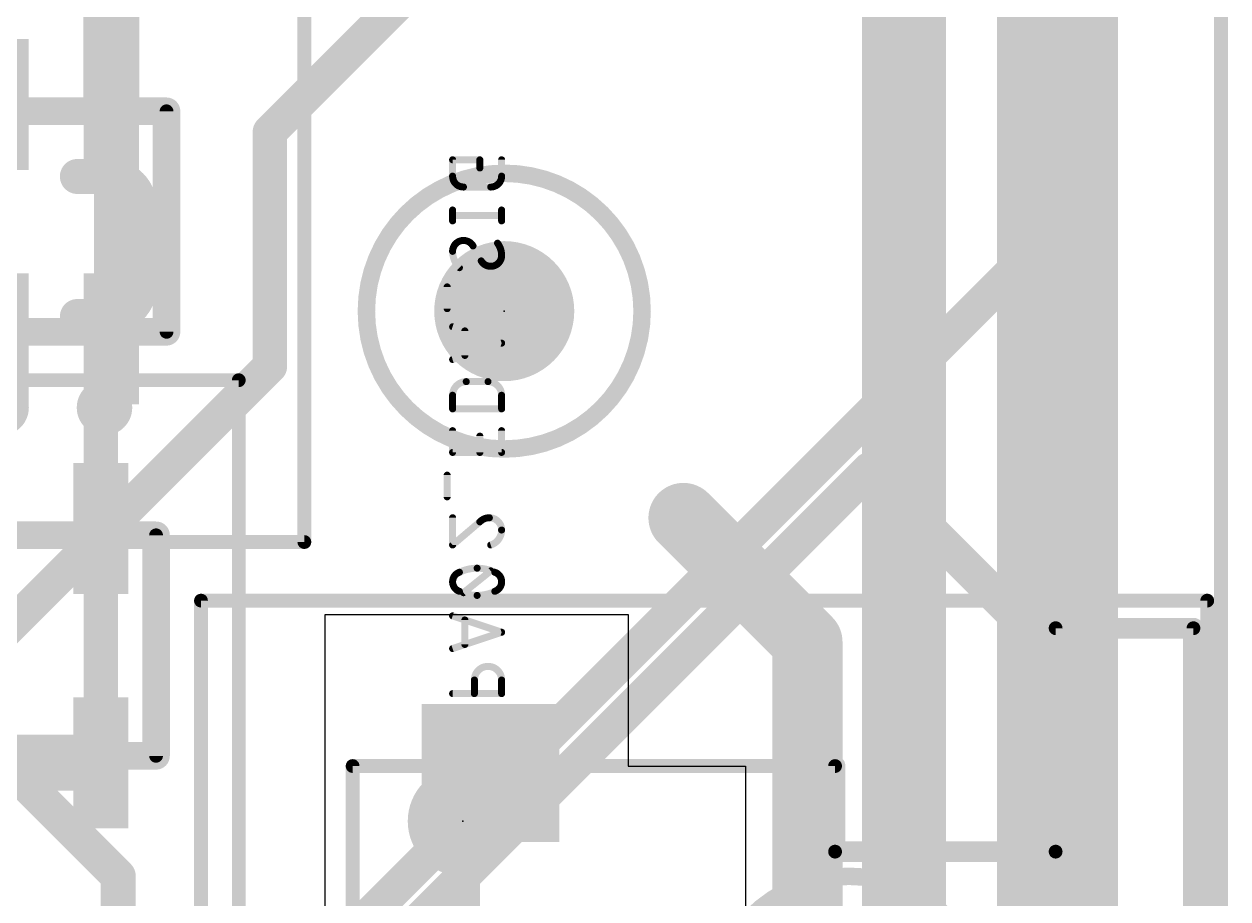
# Model space of a CAD drawing. Extents: x -4.1 to 63.7, y 1.1 to 51.7.
# Drawn here: x 31.32 to 40.05, y 21.14 to 27.48 of the extents above; entities that cross this region are included whole.
import ezdxf

# ---------------------------------------------------------------- set-up
doc = ezdxf.new("R2010")
doc.units = 0
for name, color, linetype in [('1', 12, 'CONTINUOUS'), ('15', 30, 'CONTINUOUS'), ('16', 132, 'CONTINUOUS'), ('18', 110, 'CONTINUOUS'), ('2', 41, 'CONTINUOUS'), ('20', 141, 'CONTINUOUS'), ('21', 253, 'CONTINUOUS'), ('22', 253, 'CONTINUOUS'), ('23', 53, 'CONTINUOUS'), ('26', 253, 'CONTINUOUS'), ('39', 12, 'CONTINUOUS'), ('41', 12, 'CONTINUOUS'), ('42', 132, 'CONTINUOUS'), ('51', 253, 'CONTINUOUS'), ('52', 253, 'CONTINUOUS')]:
    doc.layers.add(name, color=color, linetype=linetype)

# ---------------------------------------------------------------- blocks, each defined once
blk = doc.blocks.new('RECT')
blk.add_solid([(-0.5, -0.5), (0.5, -0.5), (-0.5, 0.5), (0.5, 0.5)])
blk = doc.blocks.new('PIE')
at = {"const_width": 0.5}
blk.add_lwpolyline([(0, -0.25, 1), (0, 0.25, 1), (0, -0.25)], format="xyb", dxfattribs=at)
blk = doc.blocks.new('ROUNDV')
at = {"const_width": 0.5}
blk.add_lwpolyline([(0, -0.25, 1), (0, 0.25, 1), (0, -0.25)], format="xyb", dxfattribs=at)

msp = doc.modelspace()

# ---------------------------------------------------------------- linework, layer by layer
at = {"layer": '1'}
for p, q in [((33.5, 20.8), (33.5, 23.2)), ((33.5, 23.2), (35.7, 23.2)), ((35.7, 23.2), (35.7, 22.1)), ((35.7, 22.1), (36.55, 22.1)), ((36.55, 22.1), (36.55, 20.8))]:
    msp.add_line(p, q, dxfattribs=at)
for points, const_width in [([(39.1, 14.8929), (39.1, 34.1071)], 0.3048), ([(37.7, 16.2), (37.7, 33.7)], 0.6096), ([(38.6, 15.2), (38.6, 33.8)], 0.3048), ([(31.95, 26.9), (31.95, 28.69)], 0.4064), ([(33.1, 26.7), (34.8, 28.4)], 0.25), ([(31.95, 25.2), (31.95, 26.9)], 0.25), ([(33.1, 25), (33.1, 26.7)], 0.25), ([(31.9, 25.15), (31.95, 25.2)], 0.25), ([(31.9, 24.7), (31.9, 25.15)], 0.25), ([(29.6, 21.5), (33.1, 25)], 0.25), ([(37, 23), (36.1, 23.9)], 0.508), ([(37, 20.1), (37, 23)], 0.508)]:
    msp.add_lwpolyline(points, dxfattribs=dict(at, const_width=const_width))
for points, const_width in [([(31.8484, 26.9, 1), (32.0516, 26.9)], 0.2032), ([(32.0125, 26.9, 1), (31.8875, 26.9)], 0.125), ([(33.1625, 26.7, 1), (33.0375, 26.7)], 0.125), ([(33.0558, 26.7442, 1), (33.1442, 26.6558)], 0.125), ([(31.9625, 25.15, 1), (31.8375, 25.15)], 0.125), ([(31.8558, 25.1942, 1), (31.9442, 25.1058)], 0.125), ([(31.8875, 25.2, 1), (32.0125, 25.2)], 0.125), ([(31.9942, 25.1558, 1), (31.9058, 25.2442)], 0.125), ([(33.1442, 24.9558, 1), (33.0558, 25.0442)], 0.125), ([(33.0375, 25, 1), (33.1625, 25)], 0.125), ([(31.8375, 24.7, 1), (31.9625, 24.7)], 0.125), ([(36.1898, 23.9898, 1), (36.0102, 23.8102)], 0.254), ([(37.127, 23, 1), (36.873, 23)], 0.254), ([(36.9102, 22.9102, 1), (37.0898, 23.0898)], 0.254)]:
    msp.add_lwpolyline(points, format="xyb", dxfattribs=dict(at, const_width=const_width))
at = {"layer": '15'}
for points, const_width in [([(38.6, 32.1), (38.6, 25.8)], 0.25), ([(38.6, 25.8), (14.8, 2)], 0.25), ([(16, 2.8), (37.45, 24.25)], 0.254), ([(37.45, 24.25), (38.8, 22.9)], 0.254), ([(38.8, 22.9), (38.8, 2.8)], 0.254)]:
    msp.add_lwpolyline(points, dxfattribs=dict(at, const_width=const_width))
for points, const_width in [([(38.5375, 25.8, 1), (38.6625, 25.8)], 0.125), ([(38.6442, 25.7558, 1), (38.5558, 25.8442)], 0.125), ([(37.4949, 24.2949, 1), (37.4051, 24.2051)], 0.127), ([(37.4949, 24.2051, 1), (37.4051, 24.2949)], 0.127), ([(38.8635, 22.9, 1), (38.7365, 22.9)], 0.127), ([(38.7551, 22.8551, 1), (38.8449, 22.9449)], 0.127)]:
    msp.add_lwpolyline(points, format="xyb", dxfattribs=dict(at, const_width=const_width))
at = {"layer": '16'}
for points, const_width in [([(38.8, 14.8), (38.8, 33.9)], 0.8128), ([(31.874, 24.674), (31.9, 24.7)], 0.25), ([(31.874, 23.824), (31.874, 24.674)], 0.25), ([(31.874, 23.824), (31.874, 22.124)], 0.25), ([(30.6, 22.7), (32, 21.3)], 0.254), ([(31.874, 22.124), (31.074, 22.124)], 0.4064), ([(34.5, 21.7), (34.5, 20.6)], 0.25), ([(32, 21.3), (32, 6.2)], 0.254)]:
    msp.add_lwpolyline(points, dxfattribs=dict(at, const_width=const_width))
for points, const_width in [([(31.9442, 24.6558, 1), (31.8558, 24.7442)], 0.125), ([(31.9365, 24.674, 1), (31.8115, 24.674)], 0.125), ([(31.8298, 24.7182, 1), (31.9182, 24.6298)], 0.125), ([(31.9365, 23.824, 1), (31.8115, 23.824)], 0.125), ([(31.8115, 23.824, 1), (31.9365, 23.824)], 0.125), ([(31.874, 22.0224, 1), (31.874, 22.2256)], 0.2032), ([(31.8115, 22.124, 1), (31.9365, 22.124)], 0.125), ([(34.5625, 21.7, 1), (34.4375, 21.7)], 0.125), ([(32.0635, 21.3, 1), (31.9365, 21.3)], 0.127), ([(31.9551, 21.2551, 1), (32.0449, 21.3449)], 0.127)]:
    msp.add_lwpolyline(points, format="xyb", dxfattribs=dict(at, const_width=const_width))
at = {"layer": '2', "const_width": 0.25}
msp.add_lwpolyline([(38.5, 36), (38.5, 14.4)], dxfattribs=at)
at = {"layer": '20', "const_width": 0.1}
msp.add_lwpolyline([(40, 2.2), (40, 39.3)], dxfattribs=at)
at = {"layer": '21'}
for points, const_width in [([(32.35, 26.85), (32.35, 25.25)], 0.1), ([(39.8, 23.1), (38.8, 23.1)], 0.15), ([(38.8, 21.479), (38.8, 23.1)], 0.15), ([(39.8, 4.5), (39.8, 23.1)], 0.15), ([(37.2, 22.1), (36.95, 22.1)], 0.15), ([(37.2, 21.479), (37.2, 22.1)], 0.15), ([(38.8, 21.479), (37.2, 21.479)], 0.15)]:
    msp.add_lwpolyline(points, dxfattribs=dict(at, const_width=const_width))
for points, const_width in [([(32.375, 26.85, 1), (32.325, 26.85)], 0.05), ([(32.325, 25.25, 1), (32.375, 25.25)], 0.05), ([(38.8, 23.1375, 1), (38.8, 23.0625)], 0.075), ([(38.8375, 23.1, 1), (38.7625, 23.1)], 0.075), ([(39.8375, 23.1, 1), (39.7625, 23.1)], 0.075), ([(39.8, 23.0625, 1), (39.8, 23.1375)], 0.075), ([(36.95, 22.1375, 1), (36.95, 22.0625)], 0.075), ([(37.2375, 22.1, 1), (37.1625, 22.1)], 0.075), ([(37.2, 22.0625, 1), (37.2, 22.1375)], 0.075), ([(37.2, 21.5165, 1), (37.2, 21.4415)], 0.075), ([(37.1625, 21.479, 1), (37.2375, 21.479)], 0.075), ([(38.7625, 21.479, 1), (38.8375, 21.479)], 0.075), ([(38.8, 21.4415, 1), (38.8, 21.5165)], 0.075)]:
    msp.add_lwpolyline(points, format="xyb", dxfattribs=dict(at, const_width=const_width))
at = {"layer": '22', "const_width": 0.1}
msp.add_lwpolyline([(32.274, 22.174), (32.274, 23.774)], dxfattribs=at)
at = {"layer": '22', "const_width": 0.05}
for points in [[(32.299, 23.774, 1), (32.249, 23.774)], [(32.249, 22.174, 1), (32.299, 22.174)]]:
    msp.add_lwpolyline(points, format="xyb", dxfattribs=at)
at = {"layer": '23'}
for p in [(34.8, 25.4), (34.5, 21.7)]:
    msp.add_point(p, dxfattribs=at)
at = {"layer": '26'}
for points, const_width in [([(31.9292, 26.377), (31.7034, 26.377)], 0.254), ([(34.623, 26.498), (34.4254, 26.498)], 0.0508), ([(34.4254, 26.498), (34.4254, 26.3794)], 0.0508), ([(34.623, 26.4387), (34.623, 26.498)], 0.0508), ([(34.781, 26.3794), (34.781, 26.498)], 0.0508), ([(34.5044, 26.3004), (34.702, 26.3004)], 0.0508), ([(32.155, 25.5868), (32.155, 26.1512)], 0.254), ([(34.4254, 26.0549), (34.4254, 26.1339)], 0.0508), ([(34.781, 26.0944), (34.4254, 26.0944)], 0.0508), ([(34.781, 26.0549), (34.781, 26.1339)], 0.0508), ([(34.5736, 25.8733), (34.6328, 25.7646)], 0.0508), ([(34.3859, 25.418), (34.3859, 25.576)], 0.0508), ([(31.7034, 25.361), (31.9292, 25.361)], 0.254), ([(34.781, 25.1678), (34.4254, 25.2863)], 0.0508), ([(34.5143, 25.2567), (34.5143, 25.0789)], 0.0508), ([(34.4254, 25.0493), (34.781, 25.1678)], 0.0508), ([(34.6822, 24.8886), (34.5242, 24.8886)], 0.0508), ([(34.4254, 24.7899), (34.4254, 24.6911)], 0.0508), ([(34.781, 24.6911), (34.781, 24.7899)], 0.0508), ([(34.4254, 24.6911), (34.781, 24.6911)], 0.0508), ([(34.4254, 24.5331), (34.4254, 24.375)], 0.0508), ([(34.781, 24.375), (34.781, 24.5331)], 0.0508), ([(34.623, 24.375), (34.623, 24.4936)], 0.0508), ([(34.4254, 24.375), (34.781, 24.375)], 0.0508), ([(34.3859, 24.0525), (34.3859, 24.2105)], 0.0508), ([(34.4254, 23.7035), (34.4254, 23.9011)], 0.0508), ([(34.623, 23.8715), (34.4254, 23.7035)], 0.0508), ([(34.5044, 23.3575), (34.702, 23.5156)], 0.0508), ([(34.781, 23.0708), (34.4254, 23.1893)], 0.0508), ([(34.5143, 23.1597), (34.5143, 22.9819)], 0.0508), ([(34.4254, 22.9523), (34.781, 23.0708)], 0.0508), ([(34.5834, 22.7242), (34.5834, 22.6254)], 0.0508), ([(34.781, 22.6254), (34.781, 22.7242)], 0.0508), ([(34.4254, 22.6254), (34.781, 22.6254)], 0.0508)]:
    msp.add_lwpolyline(points, dxfattribs=dict(at, const_width=const_width))
for points, const_width in [([(31.7034, 26.4405, 1), (31.7034, 26.3135)], 0.127), ([(32.155, 26.1512, 0.4142), (31.9292, 26.377)], 0.254), ([(31.9292, 26.4405, 1), (31.9292, 26.3135)], 0.127), ([(31.9292, 26.3135, 1), (31.9292, 26.4405)], 0.127), ([(34.4254, 26.5107, 1), (34.4254, 26.4853)], 0.0254), ([(34.4381, 26.498, 1), (34.4127, 26.498)], 0.0254), ([(34.6357, 26.498, 1), (34.6103, 26.498)], 0.0254), ([(34.623, 26.4853, 1), (34.623, 26.5107)], 0.0254), ([(34.7937, 26.498, 1), (34.7683, 26.498)], 0.0254), ([(34.4254, 26.3794, 0.4142), (34.5044, 26.3004)], 0.0508), ([(34.4381, 26.3794, 1), (34.4127, 26.3794)], 0.0254), ([(34.4127, 26.3794, 1), (34.4381, 26.3794)], 0.0254), ([(34.6103, 26.4387, 1), (34.6357, 26.4387)], 0.0254), ([(34.702, 26.3004, 0.4142), (34.781, 26.3794)], 0.0508), ([(34.7937, 26.3794, 1), (34.7683, 26.3794)], 0.0254), ([(34.7683, 26.3794, 1), (34.7937, 26.3794)], 0.0254), ([(34.5044, 26.3131, 1), (34.5044, 26.2877)], 0.0254), ([(34.5044, 26.2877, 1), (34.5044, 26.3131)], 0.0254), ([(34.702, 26.3131, 1), (34.702, 26.2877)], 0.0254), ([(34.702, 26.2877, 1), (34.702, 26.3131)], 0.0254), ([(32.2185, 26.1512, 1), (32.0915, 26.1512)], 0.127), ([(32.0915, 26.1512, 1), (32.2185, 26.1512)], 0.127), ([(34.4381, 26.1339, 1), (34.4127, 26.1339)], 0.0254), ([(34.4254, 26.1071, 1), (34.4254, 26.0817)], 0.0254), ([(34.7937, 26.1339, 1), (34.7683, 26.1339)], 0.0254), ([(34.781, 26.0817, 1), (34.781, 26.1071)], 0.0254), ([(34.4127, 26.0549, 1), (34.4381, 26.0549)], 0.0254), ([(34.7683, 26.0549, 1), (34.7937, 26.0549)], 0.0254), ([(34.5044, 25.9128, 0.4142), (34.4254, 25.8337)], 0.0508), ([(34.4254, 25.8337, 0.2), (34.4748, 25.7152)], 0.0508), ([(34.4381, 25.8337, 1), (34.4127, 25.8337)], 0.0254), ([(34.5736, 25.8733, 0.2656), (34.5044, 25.9128)], 0.0508), ([(34.5044, 25.9255, 1), (34.5044, 25.9001)], 0.0254), ([(34.5044, 25.9001, 1), (34.5044, 25.9255)], 0.0254), ([(34.5847, 25.8793, 1), (34.5624, 25.8672)], 0.0254), ([(34.5626, 25.8668, 1), (34.5845, 25.8797)], 0.0254), ([(34.781, 25.8041, 0.1623), (34.7514, 25.893)], 0.0508), ([(34.7615, 25.9006, 1), (34.7412, 25.8854)], 0.0254), ([(34.4127, 25.8337, 1), (34.4381, 25.8337)], 0.0254), ([(34.6328, 25.7646, 0.2656), (34.702, 25.7251)], 0.0508), ([(34.6438, 25.771, 1), (34.6219, 25.7581)], 0.0254), ([(34.6217, 25.7585, 1), (34.644, 25.7707)], 0.0254), ([(34.702, 25.7251, 0.4142), (34.781, 25.8041)], 0.0508), ([(34.7937, 25.8041, 1), (34.7683, 25.8041)], 0.0254), ([(34.7683, 25.8041, 1), (34.7937, 25.8041)], 0.0254), ([(31.9292, 25.361, 0.4142), (32.155, 25.5868)], 0.254), ([(32.2185, 25.5868, 1), (32.0915, 25.5868)], 0.127), ([(34.4658, 25.7062, 1), (34.4837, 25.7242)], 0.0254), ([(34.702, 25.7378, 1), (34.702, 25.7124)], 0.0254), ([(34.702, 25.7124, 1), (34.702, 25.7378)], 0.0254), ([(32.0915, 25.5868, 1), (32.2185, 25.5868)], 0.127), ([(34.3986, 25.576, 1), (34.3732, 25.576)], 0.0254), ([(31.7034, 25.4245, 1), (31.7034, 25.2975)], 0.127), ([(31.9292, 25.4245, 1), (31.9292, 25.2975)], 0.127), ([(31.9292, 25.2975, 1), (31.9292, 25.4245)], 0.127), ([(34.3732, 25.418, 1), (34.3986, 25.418)], 0.0254), ([(34.4294, 25.2984, 1), (34.4214, 25.2743)], 0.0254), ([(34.527, 25.2567, 1), (34.5016, 25.2567)], 0.0254), ([(34.785, 25.1558, 1), (34.777, 25.1799)], 0.0254), ([(34.777, 25.1558, 1), (34.785, 25.1799)], 0.0254), ([(34.4214, 25.0613, 1), (34.4294, 25.0372)], 0.0254), ([(34.5016, 25.0789, 1), (34.527, 25.0789)], 0.0254), ([(34.5242, 24.8886, 0.4142), (34.4254, 24.7899)], 0.0508), ([(34.5242, 24.9013, 1), (34.5242, 24.8759)], 0.0254), ([(34.5242, 24.8759, 1), (34.5242, 24.9013)], 0.0254), ([(34.781, 24.7899, 0.4142), (34.6822, 24.8886)], 0.0508), ([(34.6822, 24.9013, 1), (34.6822, 24.8759)], 0.0254), ([(34.6822, 24.8759, 1), (34.6822, 24.9013)], 0.0254), ([(34.4381, 24.7899, 1), (34.4127, 24.7899)], 0.0254), ([(34.7937, 24.7899, 1), (34.7683, 24.7899)], 0.0254), ([(34.4127, 24.7899, 1), (34.4381, 24.7899)], 0.0254), ([(34.4254, 24.7038, 1), (34.4254, 24.6784)], 0.0254), ([(34.7683, 24.7899, 1), (34.7937, 24.7899)], 0.0254), ([(34.781, 24.6784, 1), (34.781, 24.7038)], 0.0254), ([(34.4127, 24.6911, 1), (34.4381, 24.6911)], 0.0254), ([(34.7683, 24.6911, 1), (34.7937, 24.6911)], 0.0254), ([(34.4381, 24.5331, 1), (34.4127, 24.5331)], 0.0254), ([(34.7937, 24.5331, 1), (34.7683, 24.5331)], 0.0254), ([(34.6357, 24.4936, 1), (34.6103, 24.4936)], 0.0254), ([(34.4254, 24.3877, 1), (34.4254, 24.3623)], 0.0254), ([(34.4127, 24.375, 1), (34.4381, 24.375)], 0.0254), ([(34.6103, 24.375, 1), (34.6357, 24.375)], 0.0254), ([(34.7683, 24.375, 1), (34.7937, 24.375)], 0.0254), ([(34.781, 24.3623, 1), (34.781, 24.3877)], 0.0254), ([(34.3986, 24.2105, 1), (34.3732, 24.2105)], 0.0254), ([(34.3732, 24.0525, 1), (34.3986, 24.0525)], 0.0254), ([(34.4381, 23.9011, 1), (34.4127, 23.9011)], 0.0254), ([(34.6921, 23.9011, 0.2052), (34.623, 23.8715)], 0.0508), ([(34.6138, 23.8802, 1), (34.6321, 23.8627)], 0.0254), ([(34.6312, 23.8618, 1), (34.6147, 23.8811)], 0.0254), ([(34.781, 23.8122, 0.4142), (34.6921, 23.9011)], 0.0508), ([(34.6921, 23.9138, 1), (34.6921, 23.8884)], 0.0254), ([(34.6921, 23.8884, 1), (34.6921, 23.9138)], 0.0254), ([(34.702, 23.7035, 0.3252), (34.781, 23.8122)], 0.0508), ([(34.7937, 23.8122, 1), (34.7683, 23.8122)], 0.0254), ([(34.7683, 23.8122, 1), (34.7937, 23.8122)], 0.0254), ([(34.4172, 23.7132, 1), (34.4336, 23.6939)], 0.0254), ([(34.4127, 23.7035, 1), (34.4381, 23.7035)], 0.0254), ([(34.6981, 23.7156, 1), (34.7059, 23.6915)], 0.0254), ([(34.4748, 23.5057, 0.3205), (34.4254, 23.4366)], 0.0508), ([(34.6032, 23.5353, 0.1139), (34.4748, 23.5057)], 0.0508), ([(34.4692, 23.5171, 1), (34.4804, 23.4943)], 0.0254), ([(34.4789, 23.4937, 1), (34.4707, 23.5177)], 0.0254), ([(34.7316, 23.5057, 0.1139), (34.6032, 23.5353)], 0.0508), ([(34.6032, 23.548, 1), (34.6032, 23.5226)], 0.0254), ([(34.6032, 23.5226, 1), (34.6032, 23.548)], 0.0254), ([(34.7099, 23.5057, 1), (34.694, 23.5255)], 0.0254), ([(34.781, 23.4366, 0.3205), (34.7316, 23.5057)], 0.0508), ([(34.7357, 23.5177, 1), (34.7275, 23.4937)], 0.0254), ([(34.726, 23.4943, 1), (34.7372, 23.5171)], 0.0254), ([(34.4254, 23.4366, 0.3205), (34.4748, 23.3674)], 0.0508), ([(34.4381, 23.4366, 1), (34.4127, 23.4366)], 0.0254), ([(34.4127, 23.4366, 1), (34.4381, 23.4366)], 0.0254), ([(34.7316, 23.3674, 0.3205), (34.781, 23.4366)], 0.0508), ([(34.7937, 23.4366, 1), (34.7683, 23.4366)], 0.0254), ([(34.7683, 23.4366, 1), (34.7937, 23.4366)], 0.0254), ([(34.4748, 23.3674, 0.1139), (34.6032, 23.3378)], 0.0508), ([(34.4804, 23.3788, 1), (34.4692, 23.356)], 0.0254), ([(34.4707, 23.3554, 1), (34.4789, 23.3794)], 0.0254), ([(34.4965, 23.3675, 1), (34.5124, 23.3476)], 0.0254), ([(34.6032, 23.3378, 0.1139), (34.7316, 23.3674)], 0.0508), ([(34.6032, 23.3505, 1), (34.6032, 23.3251)], 0.0254), ([(34.6032, 23.3251, 1), (34.6032, 23.3505)], 0.0254), ([(34.7275, 23.3794, 1), (34.7357, 23.3554)], 0.0254), ([(34.7372, 23.356, 1), (34.726, 23.3788)], 0.0254), ([(34.4294, 23.2014, 1), (34.4214, 23.1773)], 0.0254), ([(34.527, 23.1597, 1), (34.5016, 23.1597)], 0.0254), ([(34.785, 23.0587, 1), (34.777, 23.0828)], 0.0254), ([(34.777, 23.0587, 1), (34.785, 23.0828)], 0.0254), ([(34.4214, 22.9643, 1), (34.4294, 22.9402)], 0.0254), ([(34.5016, 22.9819, 1), (34.527, 22.9819)], 0.0254), ([(34.781, 22.7242, 1), (34.5834, 22.7242)], 0.0508), ([(34.5961, 22.7242, 1), (34.5707, 22.7242)], 0.0254), ([(34.5707, 22.7242, 1), (34.5961, 22.7242)], 0.0254), ([(34.7937, 22.7242, 1), (34.7683, 22.7242)], 0.0254), ([(34.7683, 22.7242, 1), (34.7937, 22.7242)], 0.0254), ([(34.4254, 22.6381, 1), (34.4254, 22.6127)], 0.0254), ([(34.5707, 22.6254, 1), (34.5961, 22.6254)], 0.0254), ([(34.7683, 22.6254, 1), (34.7937, 22.6254)], 0.0254), ([(34.781, 22.6127, 1), (34.781, 22.6381)], 0.0254)]:
    msp.add_lwpolyline(points, format="xyb", dxfattribs=dict(at, const_width=const_width))
at = {"layer": '39', "const_width": 0.1}
for points in [[(32.6, 4.3), (32.6, 23.3)], [(32.6, 23.3), (39.9, 23.3)], [(39.9, 23.3), (39.9, 4.3)]]:
    msp.add_lwpolyline(points, dxfattribs=at)
at = {"layer": '39', "const_width": 0.05}
for points in [[(32.625, 23.3, 1), (32.575, 23.3)], [(32.6, 23.325, 1), (32.6, 23.275)], [(39.925, 23.3, 1), (39.875, 23.3)], [(39.9, 23.275, 1), (39.9, 23.325)]]:
    msp.add_lwpolyline(points, format="xyb", dxfattribs=at)
at = {"layer": '41', "const_width": 0.127}
msp.add_lwpolyline([(34.8, 24.4, 1), (34.8, 26.4, 1), (34.8, 24.4)], format="xyb", dxfattribs=at)
at = {"layer": '42', "const_width": 0.127}
msp.add_lwpolyline([(37.3, 19.3, 1), (37.3, 21.3, 1), (37.3, 19.3)], format="xyb", dxfattribs=at)
at = {"layer": '51'}
for points, const_width in [([(33.35, 28.375), (33.35, 23.725)], 0.1), ([(29.15, 26.85), (32.35, 26.85)], 0.2), ([(32.35, 26.85), (32.35, 25.25)], 0.2), ([(32.35, 25.25), (29.15, 25.25)], 0.2), ([(33.35, 23.725), (28.15, 23.725)], 0.1), ([(39.8, 23.1), (38.8, 23.1)], 0.1), ([(38.8, 21.479), (38.8, 23.1)], 0.1), ([(39.8, 4.5), (39.8, 23.1)], 0.1), ([(33.7, 5.499), (33.7, 22.1)], 0.1), ([(37.2, 22.1), (33.7, 22.1)], 0.1), ([(37.2, 21.479), (37.2, 22.1)], 0.1), ([(38.8, 21.479), (37.2, 21.479)], 0.1), ([(37.2, 6.119), (37.2, 21.479)], 0.1), ([(38.8, 6.119), (38.8, 21.479)], 0.1)]:
    msp.add_lwpolyline(points, dxfattribs=dict(at, const_width=const_width))
for points, const_width in [([(32.4, 26.85, 1), (32.3, 26.85)], 0.1), ([(32.35, 26.8, 1), (32.35, 26.9)], 0.1), ([(32.35, 25.2, 1), (32.35, 25.3)], 0.1), ([(32.3, 25.25, 1), (32.4, 25.25)], 0.1), ([(33.35, 23.7, 1), (33.35, 23.75)], 0.05), ([(33.325, 23.725, 1), (33.375, 23.725)], 0.05), ([(38.8, 23.125, 1), (38.8, 23.075)], 0.05), ([(38.825, 23.1, 1), (38.775, 23.1)], 0.05), ([(39.825, 23.1, 1), (39.775, 23.1)], 0.05), ([(39.8, 23.075, 1), (39.8, 23.125)], 0.05), ([(33.725, 22.1, 1), (33.675, 22.1)], 0.05), ([(33.7, 22.125, 1), (33.7, 22.075)], 0.05), ([(37.225, 22.1, 1), (37.175, 22.1)], 0.05), ([(37.2, 22.075, 1), (37.2, 22.125)], 0.05), ([(37.2, 21.504, 1), (37.2, 21.454)], 0.05), ([(37.225, 21.479, 1), (37.175, 21.479)], 0.05), ([(37.175, 21.479, 1), (37.225, 21.479)], 0.05), ([(38.825, 21.479, 1), (38.775, 21.479)], 0.05), ([(38.775, 21.479, 1), (38.825, 21.479)], 0.05), ([(38.8, 21.454, 1), (38.8, 21.504)], 0.05)]:
    msp.add_lwpolyline(points, format="xyb", dxfattribs=dict(at, const_width=const_width))
at = {"layer": '52'}
for points, const_width in [([(32.874, 24.899), (28.474, 24.899)], 0.1), ([(32.874, 21.049), (32.874, 24.899)], 0.1), ([(32.274, 23.774), (29.074, 23.774)], 0.2), ([(32.274, 22.174), (32.274, 23.774)], 0.2), ([(29.074, 22.174), (32.274, 22.174)], 0.2)]:
    msp.add_lwpolyline(points, dxfattribs=dict(at, const_width=const_width))
for points, const_width in [([(32.899, 24.899, 1), (32.849, 24.899)], 0.05), ([(32.874, 24.874, 1), (32.874, 24.924)], 0.05), ([(32.324, 23.774, 1), (32.224, 23.774)], 0.1), ([(32.274, 23.724, 1), (32.274, 23.824)], 0.1), ([(32.274, 22.124, 1), (32.274, 22.224)], 0.1), ([(32.224, 22.174, 1), (32.324, 22.174)], 0.1)]:
    msp.add_lwpolyline(points, format="xyb", dxfattribs=dict(at, const_width=const_width))

# ---------------------------------------------------------------- block references
at = {"layer": '1', "xscale": 0.95, "yscale": 0.4, "rotation": 270}
for p in [(31.15, 26.9), (31.95, 26.9), (31.15, 25.2), (31.95, 25.2)]:
    msp.add_blockref('RECT', p, dxfattribs=at)
at = {"layer": '1', "xscale": 1.016, "yscale": 1.016}
msp.add_blockref('PIE', (34.8, 25.4), dxfattribs=at)
at = {"layer": '1', "rotation": 270}
msp.add_blockref('RECT', (34.7, 22.05), dxfattribs=at)
at = {"layer": '16', "xscale": 0.95, "yscale": 0.4, "rotation": 90}
for p in [(31.874, 23.824), (31.874, 22.124)]:
    msp.add_blockref('RECT', p, dxfattribs=at)
at = {"layer": '16', "xscale": 0.8, "yscale": 0.8}
msp.add_blockref('PIE', (34.5, 21.7), dxfattribs=at)
at = {"layer": '18', "xscale": 0.4024, "yscale": 0.4024}
for p in [(31.15, 24.7), (31.15, 24.7), (31.9, 24.7), (31.9, 24.7), (36.1, 23.9), (36.1, 23.9)]:
    msp.add_blockref('ROUNDV', p, dxfattribs=at)

doc.saveas('drawing.dxf')
